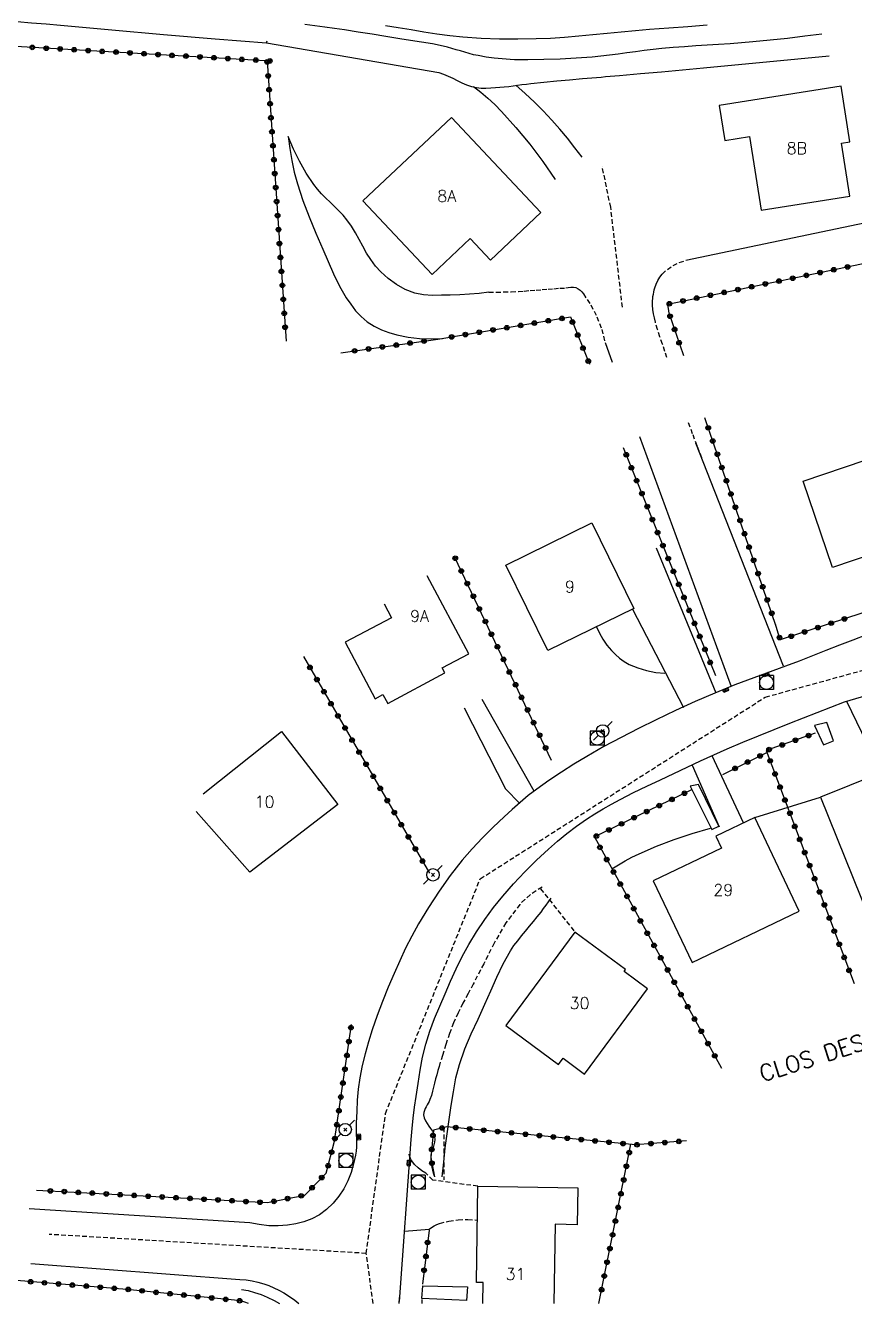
# Model space of a CAD drawing. Header units: millimetres. Extents: x 163000 to 164000, y 152000 to 153000.
# Drawn here: x 163118.4 to 163207.2, y 152000 to 152136.9 of the extents above; entities that cross this region are included whole.
import ezdxf
from ezdxf.enums import TextEntityAlignment as Align

# ---------------------------------------------------------------- set-up
doc = ezdxf.new("R2010")
doc.units = ezdxf.units.MM
doc.linetypes.add('DASHED', pattern=[0.75, 0.5, -0.25])
doc.layers.get('0').update_dxf_attribs({"linetype": 'CONTINUOUS'})
for name, color, linetype in [('W0001', 6, 'DASHED'), ('W0008', 7, 'CONTINUOUS'), ('W0014', 7, 'CONTINUOUS'), ('W0017', 7, 'CONTINUOUS'), ('W0071', 7, 'CONTINUOUS'), ('W0101', 7, 'CONTINUOUS'), ('W0105', 7, 'CONTINUOUS'), ('W0112', 1, 'DASHED'), ('W0211', 2, 'CONTINUOUS'), ('W0214', 2, 'CONTINUOUS'), ('W0322', 7, 'CONTINUOUS'), ('W0323', 7, 'CONTINUOUS'), ('W0401', 7, 'CONTINUOUS'), ('W0420', 7, 'CONTINUOUS'), ('W0473', 7, 'CONTINUOUS'), ('W0989', 7, 'CONTINUOUS'), ('W0991', 7, 'CONTINUOUS')]:
    doc.layers.add(name, color=color, linetype=linetype)
doc.styles.get("Standard").update_dxf_attribs({"font": 'romans.shx', "width": 0.85})

# ---------------------------------------------------------------- blocks, each defined once
blk = doc.blocks.new('T473')
for p, q in [((-0.166667, 0.166667), (0.166667, -0.166667)), ((-0.166667, -0.166667), (0.166667, 0.166667)), ((0.500001, 0.500001), (1.000002, 1.000002)), ((-1.000002, -1.000002), (-0.500001, -0.500001))]:
    blk.add_line(p, q)
blk.add_ellipse((0, 0), major_axis=(0.471405, 0.471405), ratio=1, start_param=5.4977871438, end_param=11.780972451)
blk = doc.blocks.new('T401')
for p, q in [((-0.3, 0.3), (0, 0.3)), ((-0.3, -0.25), (-0.3, 0.3)), ((-0.3, 0.15), (0, 0.15)), ((-0.3, 0), (0, 0)), ((0, 0.3), (0, -0.25)), ((-0.3, -0.15), (0, -0.15)), ((-0.3, -0.25), (-0.3, -0.3)), ((-0.3, -0.3), (0, -0.3)), ((0, -0.3), (0, -0.25))]:
    blk.add_line(p, q)
blk = doc.blocks.new('T420')
for p, q in [((0.75, 0.75), (-0.75, 0.75)), ((-0.75, 0.75), (-0.75, -0.75)), ((0.75, 0.75), (0.75, -0.75)), ((0.75, -0.75), (-0.75, -0.75))]:
    blk.add_line(p, q)
blk.add_ellipse((0, 0), major_axis=(-0.53, 0.53), ratio=1, start_param=3.926991, end_param=10.210176)
blk = doc.blocks.new('t323o')
at = {"color": 0, "linetype": 'Continuous'}
for radius in [0.25, 0.15]:
    blk.add_circle((0, 0), radius, dxfattribs=at)
blk = doc.blocks.new('t322o')
at = {"color": 0, "linetype": 'Continuous'}
for radius in [0.25, 0.15]:
    blk.add_circle((0, 0), radius, dxfattribs=at)

msp = doc.modelspace()

# ---------------------------------------------------------------- linework, layer by layer
at = {"layer": 'W0001'}
for points in [[(163155.66, 152000), (163154.91, 152005.36), (163156.98, 152020.36), (163167.13, 152045.5), (163197.68, 152064.97), (163257.66, 152081.45), (163269.49, 152079.39), (163271.09, 152000)], [(163154.91, 152005.36), (163120.92, 152007.4)]]:
    msp.add_lwpolyline(points, dxfattribs=at)
at = {"layer": 'W0008'}
for points in [[(163112.4, 152139.05), (163113.25, 152138.61), (163114.14, 152138.23), (163115.04, 152137.91), (163115.97, 152137.65), (163117.5, 152137.36), (163119.05, 152137.2), (163120.6, 152137.1), (163122.15, 152136.97), (163127.66, 152136.45), (163133.18, 152135.95), (163138.71, 152135.49), (163144.23, 152135.06)], [(163206.16, 152064.45), (163246.33, 152076.25)], [(163208.51, 152071.64), (163207.07, 152071.08), (163205.62, 152070.52), (163204.18, 152069.95), (163202.74, 152069.38), (163201.3, 152068.82), (163199.85, 152068.27), (163199.17, 152068.02), (163198.49, 152067.78), (163197.8, 152067.54), (163197.12, 152067.29), (163196.44, 152067.05), (163195.76, 152066.8), (163195.08, 152066.55), (163194.4, 152066.28), (163192.27, 152065.4), (163190.16, 152064.48), (163188.06, 152063.53), (163185.98, 152062.54), (163184.09, 152061.61), (163182.22, 152060.65), (163180.37, 152059.66), (163178.54, 152058.61), (163177.17, 152057.79), (163175.82, 152056.93), (163174.48, 152056.04), (163173.18, 152055.11), (163172.28, 152054.41), (163171.4, 152053.68), (163170.54, 152052.92), (163169.7, 152052.15), (163168.53, 152051.04), (163167.37, 152049.9), (163166.26, 152048.72), (163165.2, 152047.49), (163163.92, 152045.86), (163162.72, 152044.17), (163161.59, 152042.43), (163160.51, 152040.66), (163159.79, 152039.37), (163159.13, 152038.05), (163158.5, 152036.72), (163157.9, 152035.37), (163157.25, 152033.88), (163156.64, 152032.37), (163156.07, 152030.84), (163155.54, 152029.3), (163155.14, 152028.04), (163154.78, 152026.76), (163154.46, 152025.48), (163154.21, 152024.17), (163154.05, 152022.97), (163153.95, 152021.77), (163153.89, 152020.56), (163153.84, 152019.36), (163153.83, 152018.93), (163153.83, 152018.5), (163153.84, 152018.06), (163153.86, 152017.63), (163153.86, 152017.2), (163153.85, 152016.77), (163153.82, 152016.33), (163153.76, 152015.9), (163153.56, 152014.97), (163153.3, 152014.04), (163152.95, 152013.15), (163152.5, 152012.29), (163151.97, 152011.49), (163151.36, 152010.74), (163150.67, 152010.07), (163149.89, 152009.49), (163149.09, 152009.06), (163148.24, 152008.75), (163147.37, 152008.53), (163146.49, 152008.39), (163145.47, 152008.31), (163144.46, 152008.33), (163143.45, 152008.45), (163142.45, 152008.65)], [(163159.73, 152017.58), (163159.83, 152018.73), (163159.95, 152019.87), (163160.09, 152021.02), (163160.25, 152022.16), (163160.46, 152023.57), (163160.69, 152024.99), (163160.95, 152026.39), (163161.3, 152027.78), (163161.73, 152029.16), (163162.24, 152030.52), (163162.8, 152031.85), (163163.37, 152033.18), (163163.95, 152034.52), (163164.55, 152035.86), (163165.2, 152037.18), (163165.9, 152038.46), (163166.73, 152039.81), (163167.62, 152041.13), (163168.56, 152042.41), (163169.54, 152043.64), (163170.69, 152044.97), (163171.9, 152046.25), (163173.15, 152047.48), (163174.44, 152048.67), (163175.42, 152049.52), (163176.42, 152050.35), (163177.46, 152051.14), (163178.52, 152051.89), (163179.4, 152052.46), (163180.3, 152053), (163181.21, 152053.51), (163182.13, 152054.01), (163183.55, 152054.74), (163184.99, 152055.43), (163186.44, 152056.11), (163187.89, 152056.78), (163189.31, 152057.46), (163190.73, 152058.13), (163192.16, 152058.79), (163193.59, 152059.43), (163195.26, 152060.14), (163196.95, 152060.83), (163198.63, 152061.5), (163200.32, 152062.17), (163201.78, 152062.75), (163203.23, 152063.32), (163204.69, 152063.89), (163206.16, 152064.45)], [(163158.46, 152000.22), (163159.73, 152017.58)], [(163142.45, 152008.65), (163118.77, 152010.15)], [(163118.95, 152004.28), (163141.38, 152002.58)], [(163141.38, 152002.58), (163142.03, 152002.52), (163142.67, 152002.42), (163143.3, 152002.29), (163143.92, 152002.11), (163144.48, 152001.92), (163145.02, 152001.69), (163145.55, 152001.43), (163146.07, 152001.14), (163146.67, 152000.76), (163147.26, 152000.35), (163147.7, 152000)], [(163158.44, 152000), (163158.47, 152000.62)]]:
    msp.add_lwpolyline(points, dxfattribs=at)
at = {"layer": 'W0014'}
msp.add_lwpolyline([(163141.54, 152001.51), (163142.25, 152001.37), (163142.95, 152001.18), (163143.64, 152000.95), (163144.31, 152000.67), (163145.03, 152000.33), (163145.63, 152000)], dxfattribs=at)
at = {"layer": 'W0017'}
for points in [[(163166.4, 152130.4), (163167.19, 152129.78), (163167.95, 152129.13), (163168.68, 152128.45), (163169.39, 152127.73), (163170.95, 152126), (163172.43, 152124.21), (163173.84, 152122.35), (163175.17, 152120.43)], [(163178.05, 152122.81), (163177.28, 152123.84), (163176.48, 152124.85), (163175.66, 152125.83), (163174.8, 152126.79), (163173.88, 152127.77), (163172.93, 152128.72), (163171.96, 152129.64), (163170.96, 152130.53)], [(163180.51, 152102.97), (163181.28, 152100.85)], [(163184.21, 152092.88), (163194.01, 152066.11)], [(163199.64, 152068.3), (163190.24, 152092.17)], [(163192.42, 152065.4), (163186.03, 152080.94)], [(163183.45, 152074.4), (163188.91, 152063.84)], [(163172.92, 152054.88), (163167.32, 152064.71)], [(163206.38, 152064.52), (163209.06, 152059.01)], [(163165.41, 152063.82), (163169.83, 152055.13), (163171.38, 152053.58)], [(163189.85, 152057.69), (163192.73, 152051.08)], [(163195.35, 152051.49), (163191.98, 152058.68)], [(163161.3, 152013.97), (163160.86, 152014.22), (163160.46, 152014.52), (163160.09, 152014.88), (163159.78, 152015.28), (163159.68, 152015.44), (163159.61, 152015.62), (163159.56, 152015.8), (163159.52, 152015.98)], [(163159.01, 152007.74), (163161.66, 152007.95)]]:
    msp.add_lwpolyline(points, dxfattribs=at)
at = {"layer": 'W0071'}
for points in [[(163203.75, 152136), (163201.9, 152135.77), (163200.05, 152135.55), (163198.2, 152135.35), (163196.34, 152135.17), (163195.12, 152135.06), (163193.9, 152134.97), (163192.68, 152134.89), (163191.46, 152134.82), (163190.24, 152134.74), (163189.02, 152134.66), (163187.8, 152134.57), (163186.58, 152134.46), (163185.65, 152134.36), (163184.71, 152134.24), (163183.78, 152134.12), (163182.85, 152133.99), (163181.92, 152133.86), (163180.99, 152133.74), (163180.06, 152133.63), (163179.12, 152133.54), (163177.4, 152133.42), (163175.68, 152133.34), (163173.96, 152133.29), (163172.24, 152133.25), (163171.76, 152133.25), (163171.28, 152133.25), (163170.8, 152133.26), (163170.33, 152133.28), (163169.47, 152133.35), (163168.61, 152133.44), (163167.75, 152133.55), (163166.9, 152133.7), (163166.42, 152133.8), (163165.95, 152133.92), (163165.49, 152134.06), (163165.02, 152134.2), (163164.56, 152134.34), (163164.1, 152134.48), (163163.63, 152134.61), (163163.16, 152134.72), (163162, 152134.95), (163160.83, 152135.14), (163159.66, 152135.32), (163158.5, 152135.51), (163157.02, 152135.75), (163155.54, 152135.99), (163154.06, 152136.22), (163152.58, 152136.45), (163151.52, 152136.61), (163150.47, 152136.76), (163149.41, 152136.91), (163148.34, 152137.05)], [(163144.23, 152135.06), (163144.31, 152135.3)], [(163144.23, 152135.06), (163162.69, 152131.89), (163163.2, 152131.71), (163163.7, 152131.5), (163164.19, 152131.27), (163164.67, 152131.03), (163165.16, 152130.8), (163165.67, 152130.58), (163166.18, 152130.4), (163166.72, 152130.27), (163167.23, 152130.21), (163167.74, 152130.21), (163168.25, 152130.24), (163168.76, 152130.27), (163169.23, 152130.31), (163169.71, 152130.35), (163170.18, 152130.41), (163170.66, 152130.47), (163171.13, 152130.54), (163171.6, 152130.6), (163172.08, 152130.66), (163172.55, 152130.72), (163173.94, 152130.86), (163175.32, 152130.99), (163176.71, 152131.11), (163178.1, 152131.24), (163178.59, 152131.28), (163179.09, 152131.33), (163179.58, 152131.37), (163180.08, 152131.41), (163180.57, 152131.45), (163181.06, 152131.49), (163181.56, 152131.54), (163182.05, 152131.58), (163184.3, 152131.78), (163186.55, 152131.98), (163188.8, 152132.18), (163191.05, 152132.39), (163194.42, 152132.71), (163197.79, 152133.02), (163201.16, 152133.35), (163204.53, 152133.67)]]:
    msp.add_lwpolyline(points, dxfattribs=at)
at = {"layer": 'W0101'}
for points in [[(163206.75, 152118.63), (163205.86, 152124.33), (163206.75, 152124.47), (163205.81, 152130.42), (163192.75, 152128.37), (163193.34, 152124.61), (163195.98, 152125.02), (163197.22, 152117.13), (163206.75, 152118.63)], [(163173.63, 152116.88), (163168.22, 152111.8), (163166.06, 152114.11), (163161.96, 152110.26), (163154.56, 152118.13), (163164.06, 152127.06), (163173.63, 152116.88)], [(163213.75, 152081.85), (163204.87, 152078.85), (163201.74, 152088.09), (163210.61, 152091.1), (163213.75, 152081.85)], [(163183.6, 152074.47), (163174.38, 152069.95), (163169.88, 152079.12), (163179.09, 152083.64), (163183.6, 152074.47)], [(163215.4, 152051.81), (163212.9, 152058.01), (163203.58, 152054.24), (163208.8, 152041.33), (163217.09, 152044.68), (163214.37, 152051.4), (163215.4, 152051.81)], [(163196.54, 152052.06), (163192.37, 152050.07), (163192.99, 152048.77), (163185.66, 152045.28), (163189.83, 152036.54), (163201.32, 152042.02), (163196.54, 152052.06)], [(163176, 152026.27), (163178.3, 152024.57), (163185.06, 152033.72), (163182.55, 152035.57), (163182.7, 152035.78), (163177.26, 152039.79), (163169.86, 152029.78), (163175.51, 152025.61), (163176, 152026.27)]]:
    msp.add_lwpolyline(points, close=True, dxfattribs=at)
for points in [[(163156.82, 152074.96), (163157.61, 152073.48), (163152.65, 152070.85), (163155.87, 152064.8), (163156.7, 152065.24), (163157.21, 152064.3), (163163.34, 152067.56), (163163.05, 152068.1), (163165.89, 152069.61), (163161.44, 152077.98)], [(163137.44, 152054.6), (163145.84, 152061.29), (163151.87, 152053.45), (163142.43, 152046.22), (163136.67, 152052.7)], [(163167.4, 152000), (163167.43, 152002.24), (163166.73, 152002.25), (163166.88, 152012.56), (163177.57, 152012.4), (163177.51, 152008.44)], [(163177.51, 152008.44), (163175.15, 152008.48), (163175.02, 152000)]]:
    msp.add_lwpolyline(points, dxfattribs=at)
at = {"layer": 'W0105'}
msp.add_lwpolyline([(163204.98, 152060.29), (163204.27, 152062.23), (163202.96, 152061.91), (163203.9, 152059.84)], close=True, dxfattribs=at)
for points in [[(163192.73, 152051.08), (163190.51, 152055.6), (163189.64, 152055.42), (163191.94, 152050.79), (163192.69, 152051.15)], [(163165.69, 152000.31), (163160.88, 152000.54), (163160.98, 152001.9), (163165.75, 152001.77), (163165.64, 152000.31)]]:
    msp.add_lwpolyline(points, dxfattribs=at)
at = {"layer": 'W0112'}
for points in [[(163182.37, 152106.74), (163181.11, 152117.45), (163180.19, 152121.87)], [(163187.13, 152101.36), (163186.92, 152102.01), (163186.66, 152102.79), (163186.38, 152103.57), (163186.12, 152104.35), (163185.9, 152105.15), (163185.79, 152105.6), (163185.69, 152106.05), (163185.62, 152106.51), (163185.59, 152106.98), (163185.59, 152107.21), (163185.6, 152107.44), (163185.61, 152107.67), (163185.64, 152107.91), (163185.68, 152108.13), (163185.72, 152108.36), (163185.78, 152108.59), (163185.85, 152108.81), (163185.99, 152109.21), (163186.15, 152109.6), (163186.36, 152109.97), (163186.63, 152110.3), (163187.18, 152110.8), (163187.8, 152111.2), (163188.46, 152111.52), (163189.17, 152111.74)], [(163168.05, 152108.34), (163168.84, 152108.35), (163169.63, 152108.38), (163170.43, 152108.41), (163171.22, 152108.44), (163171.85, 152108.48), (163172.49, 152108.53), (163173.12, 152108.58), (163173.76, 152108.63), (163174.39, 152108.68), (163175.02, 152108.73), (163175.66, 152108.78), (163176.29, 152108.81), (163176.56, 152108.84), (163176.83, 152108.88), (163177.12, 152108.89), (163177.39, 152108.84), (163177.63, 152108.72), (163177.84, 152108.57), (163178.02, 152108.38), (163178.18, 152108.18), (163178.98, 152106.99), (163179.64, 152105.71), (163180.15, 152104.37), (163180.51, 152102.97)], [(163190.87, 152090.62), (163190.37, 152091.9), (163189.89, 152093.18), (163189.44, 152094.4)], [(163173.78, 152044.59), (163173.12, 152044.22), (163172.49, 152043.79), (163171.91, 152043.3), (163171.37, 152042.75), (163169.87, 152040.77), (163168.62, 152038.61), (163167.5, 152036.4), (163166.38, 152034.22), (163165.82, 152033.2), (163165.28, 152032.17), (163164.76, 152031.13), (163164.28, 152030.06), (163163.84, 152028.92), (163163.44, 152027.75), (163163.07, 152026.58), (163162.71, 152025.4), (163162.58, 152024.96), (163162.46, 152024.51), (163162.35, 152024.07), (163162.24, 152023.62), (163162.13, 152023.17), (163162.01, 152022.73), (163161.89, 152022.28), (163161.74, 152021.84), (163161.66, 152021.64), (163161.56, 152021.45), (163161.44, 152021.27), (163161.33, 152021.08), (163161.23, 152020.88), (163161.14, 152020.67), (163161.08, 152020.45), (163161.06, 152020.22), (163161.12, 152019.88), (163161.25, 152019.56), (163161.43, 152019.27), (163161.62, 152019), (163161.81, 152018.74), (163162, 152018.47), (163162.15, 152018.17), (163162.24, 152017.84), (163162.25, 152017.55), (163162.22, 152017.27), (163162.15, 152016.99), (163162.07, 152016.72), (163161.98, 152016.46), (163161.9, 152016.2), (163161.84, 152015.92), (163161.82, 152015.64), (163161.85, 152015.11), (163161.93, 152014.59), (163162.06, 152014.07), (163162.24, 152013.57)], [(163173.59, 152044.44), (163177.31, 152039.76)], [(163163.24, 152018.85), (163163.23, 152013.23)], [(163166.88, 152012.56), (163162.03, 152013.21), (163161.3, 152013.97)], [(163161.66, 152007.95), (163161.91, 152008.15), (163162.18, 152008.32), (163162.46, 152008.46), (163162.76, 152008.58), (163163.76, 152008.83), (163164.78, 152008.97), (163165.8, 152009), (163166.83, 152008.93)]]:
    msp.add_lwpolyline(points, dxfattribs=at)
at = {"layer": 'W0211'}
for points in [[(163156.97, 152136.94), (163158.35, 152136.72), (163159.73, 152136.49), (163161.1, 152136.26), (163162.48, 152136.04), (163163.86, 152135.85), (163165.25, 152135.72), (163167.22, 152135.58), (163169.19, 152135.51), (163171.16, 152135.5), (163173.13, 152135.53), (163174.65, 152135.59), (163176.17, 152135.69), (163177.69, 152135.81), (163179.21, 152135.95), (163180.72, 152136.1), (163182.24, 152136.25), (163183.75, 152136.39), (163185.27, 152136.53), (163187.33, 152136.69), (163189.39, 152136.84), (163191.45, 152136.99)], [(163146.56, 152125.04), (163146.72, 152123.75), (163146.93, 152122.48), (163147.2, 152121.21), (163147.53, 152119.96), (163148.11, 152118.17), (163148.78, 152116.42), (163149.51, 152114.69), (163150.25, 152112.97), (163150.82, 152111.65), (163151.4, 152110.32), (163152.03, 152109.01), (163152.77, 152107.76), (163153.25, 152107.06), (163153.77, 152106.37), (163154.36, 152105.74), (163155.02, 152105.17), (163155.75, 152104.7), (163156.54, 152104.32), (163157.35, 152104.02), (163158.18, 152103.79), (163159.39, 152103.54), (163160.62, 152103.39), (163161.86, 152103.34), (163163.09, 152103.4)], [(163179.6, 152072.51), (163179.91, 152071.83), (163180.28, 152071.17), (163180.71, 152070.55), (163181.19, 152069.97), (163181.61, 152069.54), (163182.07, 152069.14), (163182.57, 152068.78), (163183.1, 152068.48), (163184.01, 152068.1), (163184.96, 152067.81), (163185.93, 152067.62), (163186.92, 152067.54)], [(163196.54, 152052.06), (163203.58, 152054.24)], [(163181.24, 152046.56), (163181.94, 152047), (163182.66, 152047.42), (163183.39, 152047.81), (163184.15, 152048.17), (163186.01, 152048.98), (163187.91, 152049.7), (163189.84, 152050.35), (163191.79, 152050.92)], [(163163.05, 152013.57), (163163.21, 152015.12), (163163.38, 152016.66), (163163.59, 152018.19), (163163.81, 152019.72), (163164.03, 152021.2), (163164.26, 152022.68), (163164.53, 152024.16), (163164.91, 152025.61), (163165.48, 152027.27), (163166.17, 152028.88), (163166.9, 152030.47), (163167.63, 152032.05), (163168.27, 152033.5), (163168.91, 152034.96), (163169.6, 152036.4), (163170.38, 152037.78), (163170.74, 152038.34), (163171.14, 152038.87), (163171.55, 152039.39), (163171.97, 152039.9), (163172.4, 152040.41), (163172.82, 152040.91), (163173.24, 152041.42), (163173.65, 152041.94), (163173.92, 152042.31), (163174.19, 152042.67), (163174.46, 152043.04), (163174.72, 152043.41)]]:
    msp.add_lwpolyline(points, dxfattribs=at)
at = {"layer": 'W0214'}
for points in [[(163210.96, 152139.13), (163211.49, 152134.41), (163213.98, 152121.14), (163210.66, 152116.24), (163189.17, 152111.74)], [(163168.05, 152108.34), (163167.01, 152108.22), (163165.97, 152108.13), (163164.93, 152108.08), (163163.89, 152108.05), (163162.96, 152108.03), (163162.01, 152108.01), (163161.06, 152108.06), (163160.12, 152108.26), (163159.1, 152108.66), (163158.15, 152109.19), (163157.27, 152109.82), (163156.46, 152110.54), (163155.89, 152111.16), (163155.39, 152111.84), (163154.95, 152112.55), (163154.55, 152113.28), (163154.16, 152114.01), (163153.76, 152114.73), (163153.33, 152115.44), (163152.84, 152116.11), (163152.43, 152116.61), (163151.98, 152117.09), (163151.52, 152117.54), (163151.05, 152117.99), (163150.58, 152118.44), (163150.12, 152118.9), (163149.69, 152119.39), (163149.29, 152119.91), (163148.48, 152121.12), (163147.75, 152122.38), (163147.11, 152123.69), (163146.56, 152125.04)]]:
    msp.add_lwpolyline(points, dxfattribs=at)
at = {"layer": 'W0322'}
for points in [[(163188.93, 152101.52), (163187.36, 152106.09), (163187.23, 152107.08), (163212.28, 152112.27)], [(163162.58, 152103.32), (163176.79, 152105.7), (163178.84, 152100.64)], [(163198.85, 152072.54), (163191.2, 152094.89)], [(163182.45, 152091.73), (163192.34, 152067.3)]]:
    msp.add_lwpolyline(points, dxfattribs=at)
at = {"layer": 'W0323'}
for points in [[(163144.71, 152133.12), (163110.45, 152135.09), (163108.85, 152132.18)], [(163144.29, 152133.15), (163146.32, 152103.1)], [(163152.19, 152101.86), (163162.58, 152103.32)], [(163174.78, 152058.17), (163164.41, 152079.93)], [(163209.66, 152074.5), (163199.27, 152071.1), (163198.77, 152072.78)], [(163148.19, 152069.31), (163161.69, 152046.1)], [(163203.02, 152061.1), (163197.78, 152059.24), (163207.19, 152034.28)], [(163197.86, 152059.05), (163193.1, 152056.65)], [(163189.77, 152055.03), (163179.36, 152049.98), (163192.98, 152025.22)], [(163119.56, 152012.14), (163131.67, 152011.48), (163144.34, 152010.8), (163148.34, 152011.61), (163150.62, 152013.97), (163151.51, 152017.4), (163153.32, 152029.88)], [(163189.23, 152017.42), (163183.78, 152017), (163163.55, 152018.94), (163162.11, 152018.55), (163161.85, 152015.62), (163162.21, 152013.55)], [(163179.83, 152000), (163183.28, 152017.05)], [(163161.64, 152007.84), (163160.93, 152002.06)], [(163142.31, 152000), (163141.49, 152000.28), (163129.26, 152001.51), (163117.44, 152002.45)], [(163160.88, 152000.41), (163160.86, 152000)]]:
    msp.add_lwpolyline(points, dxfattribs=at)

# ---------------------------------------------------------------- block references
at = {"layer": 'W0322'}
for p, rotation in [((163205.02, 152110.76), 11.68936970411852), ((163206.49, 152111.07), 11.68936970411852), ((163197.68, 152109.24), 11.68936970411852), ((163199.15, 152109.55), 11.68936970411852), ((163200.62, 152109.85), 11.68936970411852), ((163202.08, 152110.16), 11.68936970411852), ((163203.55, 152110.46), 11.68936970411852), ((163191.8, 152108.03), 11.68936970411852), ((163193.27, 152108.33), 11.68936970411852), ((163194.74, 152108.64), 11.68936970411852), ((163196.21, 152108.94), 11.68936970411852), ((163187.4, 152107.12), 11.68936970411852), ((163188.86, 152107.42), 11.68936970411852), ((163190.33, 152107.73), 11.68936970411852), ((163174.42, 152105.3), 9.513648071003924), ((163175.89, 152105.55), 9.513648071003924), ((163177.01, 152105.15), 292.0434173140765), ((163187.47, 152105.78), 108.9029313324941), ((163165.54, 152103.81), 9.513648071003924), ((163167.02, 152104.06), 9.513648071003924), ((163168.5, 152104.31), 9.513648071003924), ((163169.98, 152104.55), 9.513648071003924), ((163171.46, 152104.8), 9.513648071003924), ((163172.94, 152105.05), 9.513648071003924), ((163177.58, 152103.76), 292.0434173140765), ((163187.96, 152104.36), 108.9029313324941), ((163164.06, 152103.56), 9.513648071003924), ((163178.14, 152102.37), 292.0434173140765), ((163188.44, 152102.94), 108.9029313324941), ((163178.7, 152100.98), 292.0434173140765), ((163191.56, 152093.82), 108.9029313324941), ((163192.05, 152092.41), 108.9029313324941), ((163182.77, 152090.94), 292.0434173140765), ((163192.54, 152090.99), 108.9029313324941), ((163183.33, 152089.55), 292.0434173140765), ((163193.02, 152089.57), 108.9029313324941), ((163183.89, 152088.16), 292.0434173140765), ((163193.51, 152088.15), 108.9029313324941), ((163184.46, 152086.77), 292.0434173140765), ((163193.99, 152086.73), 108.9029313324941), ((163185.02, 152085.38), 292.0434173140765), ((163194.48, 152085.31), 108.9029313324941), ((163185.58, 152083.99), 292.0434173140765), ((163194.97, 152083.89), 108.9029313324941), ((163186.14, 152082.6), 292.0434173140765), ((163195.45, 152082.47), 108.9029313324941), ((163186.71, 152081.21), 292.0434173140765), ((163195.94, 152081.05), 108.9029313324941), ((163187.27, 152079.82), 292.0434173140765), ((163196.42, 152079.63), 108.9029313324941), ((163187.83, 152078.43), 292.0434173140765), ((163196.91, 152078.21), 108.9029313324941), ((163188.4, 152077.04), 292.0434173140765), ((163197.4, 152076.8), 108.9029313324941), ((163188.96, 152075.65), 292.0434173140765), ((163197.88, 152075.38), 108.9029313324941), ((163189.52, 152074.26), 292.0434173140765), ((163198.37, 152073.96), 108.9029313324941), ((163190.09, 152072.86), 292.0434173140765), ((163190.65, 152071.47), 292.0434173140765), ((163191.21, 152070.08), 292.0434173140765), ((163191.77, 152068.69), 292.0434173140765)]:
    msp.add_blockref('t322o', p, dxfattribs=dict(at, rotation=rotation))
at = {"layer": 'W0323'}
for p, rotation in [((163119.12, 152134.59), 176.7207855362185), ((163120.62, 152134.5), 176.7207855362185), ((163122.11, 152134.42), 176.7207855362185), ((163123.61, 152134.33), 176.7207855362185), ((163125.11, 152134.25), 176.7207855362185), ((163126.61, 152134.16), 176.7207855362185), ((163128.1, 152134.08), 176.7207855362185), ((163129.6, 152133.99), 176.7207855362185), ((163131.1, 152133.9), 176.7207855362185), ((163132.6, 152133.82), 176.7207855362185), ((163134.09, 152133.73), 176.7207855362185), ((163135.59, 152133.65), 176.7207855362185), ((163137.09, 152133.56), 176.7207855362185), ((163138.59, 152133.47), 176.7207855362185), ((163140.08, 152133.39), 176.7207855362185), ((163141.58, 152133.3), 176.7207855362185), ((163143.08, 152133.22), 176.7207855362185), ((163144.3, 152133.03), 273.8629026334844), ((163144.58, 152133.13), 176.7207855362185), ((163144.4, 152131.53), 273.8629026334844), ((163144.5, 152130.04), 273.8629026334844), ((163144.6, 152128.54), 273.8629026334844), ((163144.7, 152127.04), 273.8629026334844), ((163144.81, 152125.55), 273.8629026334844), ((163144.91, 152124.05), 273.8629026334844), ((163145.01, 152122.55), 273.8629026334844), ((163145.11, 152121.06), 273.8629026334844), ((163145.21, 152119.56), 273.8629026334844), ((163145.31, 152118.06), 273.8629026334844), ((163145.41, 152116.57), 273.8629026334844), ((163145.51, 152115.07), 273.8629026334844), ((163145.61, 152113.57), 273.8629026334844), ((163145.72, 152112.08), 273.8629026334844), ((163145.82, 152110.58), 273.8629026334844), ((163145.92, 152109.09), 273.8629026334844), ((163146.02, 152107.59), 273.8629026334844), ((163146.12, 152106.09), 273.8629026334844), ((163146.22, 152104.6), 273.8629026334844), ((163156.64, 152102.49), 7.947716741064465), ((163158.13, 152102.69), 7.947716741064465), ((163159.61, 152102.9), 7.947716741064465), ((163161.1, 152103.11), 7.947716741064465), ((163153.67, 152102.07), 7.947716741064465), ((163155.16, 152102.28), 7.947716741064465), ((163164.45, 152079.84), 115.4727202381941), ((163165.1, 152078.48), 115.4727202381941), ((163165.74, 152077.13), 115.4727202381941), ((163166.39, 152075.77), 115.4727202381941), ((163167.03, 152074.42), 115.4727202381941), ((163167.68, 152073.07), 115.4727202381941), ((163203.31, 152072.42), 198.1313427890092), ((163204.74, 152072.89), 198.1313427890092), ((163206.16, 152073.35), 198.1313427890092), ((163168.33, 152071.71), 115.4727202381941), ((163199.2, 152071.34), 106.6057441078509), ((163200.46, 152071.49), 198.1313427890092), ((163201.89, 152071.95), 198.1313427890092), ((163168.97, 152070.36), 115.4727202381941), ((163148.87, 152068.15), 300.1935825236501), ((163169.62, 152069), 115.4727202381941), ((163149.62, 152066.85), 300.1935825236501), ((163170.26, 152067.65), 115.4727202381941), ((163150.37, 152065.55), 300.1935825236501), ((163170.91, 152066.29), 115.4727202381941), ((163151.13, 152064.26), 300.1935825236501), ((163171.55, 152064.94), 115.4727202381941), ((163151.88, 152062.96), 300.1935825236501), ((163172.2, 152063.59), 115.4727202381941), ((163152.64, 152061.66), 300.1935825236501), ((163172.84, 152062.23), 115.4727202381941), ((163153.39, 152060.37), 300.1935825236501), ((163173.49, 152060.88), 115.4727202381941), ((163200.91, 152060.35), 199.5448569302447), ((163202.32, 152060.85), 199.5448569302447), ((163154.15, 152059.07), 300.1935825236501), ((163174.13, 152059.52), 115.4727202381941), ((163197.12, 152058.67), 206.7015650923859), ((163198.08, 152059.35), 199.5448569302447), ((163199.49, 152059.85), 199.5448569302447), ((163154.9, 152057.77), 300.1935825236501), ((163194.44, 152057.33), 206.7015650923859), ((163195.78, 152058), 206.7015650923859), ((163198.2, 152058.14), 290.650500394977), ((163155.66, 152056.48), 300.1935825236501), ((163198.73, 152056.73), 290.650500394977), ((163156.41, 152055.18), 300.1935825236501), ((163189.02, 152054.66), 205.8698898264767), ((163199.26, 152055.33), 290.650500394977), ((163157.16, 152053.88), 300.1935825236501), ((163186.32, 152053.35), 205.8698898264767), ((163187.67, 152054.01), 205.8698898264767), ((163199.78, 152053.93), 290.650500394977), ((163157.92, 152052.59), 300.1935825236501), ((163183.62, 152052.05), 205.8698898264767), ((163184.97, 152052.7), 205.8698898264767), ((163200.31, 152052.52), 290.650500394977), ((163158.67, 152051.29), 300.1935825236501), ((163180.92, 152050.74), 205.8698898264767), ((163182.27, 152051.39), 205.8698898264767), ((163200.84, 152051.12), 290.650500394977), ((163159.43, 152049.99), 300.1935825236501), ((163179.57, 152050.08), 205.8698898264767), ((163201.37, 152049.72), 290.650500394977), ((163160.18, 152048.7), 300.1935825236501), ((163179.96, 152048.87), 298.8197892508948), ((163180.69, 152047.56), 298.8197892508948), ((163201.9, 152048.31), 290.650500394977), ((163160.94, 152047.4), 300.1935825236501), ((163181.41, 152046.24), 298.8197892508948), ((163202.43, 152046.91), 290.650500394977), ((163182.13, 152044.93), 298.8197892508948), ((163202.96, 152045.5), 290.650500394977), ((163182.86, 152043.62), 298.8197892508948), ((163203.49, 152044.1), 290.650500394977), ((163183.58, 152042.3), 298.8197892508948), ((163204.02, 152042.7), 290.650500394977), ((163184.3, 152040.99), 298.8197892508948), ((163204.55, 152041.29), 290.650500394977), ((163185.03, 152039.67), 298.8197892508948), ((163205.07, 152039.89), 290.650500394977), ((163185.75, 152038.36), 298.8197892508948), ((163205.6, 152038.49), 290.650500394977), ((163186.47, 152037.04), 298.8197892508948), ((163206.13, 152037.08), 290.650500394977), ((163187.2, 152035.73), 298.8197892508948), ((163206.66, 152035.68), 290.650500394977), ((163187.92, 152034.42), 298.8197892508948), ((163188.64, 152033.1), 298.8197892508948), ((163189.36, 152031.79), 298.8197892508948), ((163190.09, 152030.47), 298.8197892508948), ((163153.27, 152029.55), 81.76902119598606), ((163190.81, 152029.16), 298.8197892508948), ((163153.05, 152028.06), 81.76902119598606), ((163191.53, 152027.84), 298.8197892508948), ((163152.84, 152026.58), 81.76902119598606), ((163192.26, 152026.53), 298.8197892508948), ((163152.62, 152025.09), 81.76902119598606), ((163152.41, 152023.61), 81.76902119598606), ((163152.19, 152022.12), 81.76902119598606), ((163151.98, 152020.64), 81.76902119598606), ((163151.76, 152019.15), 81.76902119598606), ((163151.55, 152017.67), 81.76902119598606), ((163162.06, 152018.01), 264.89783578628), ((163163.03, 152018.8), 195.2551186975002), ((163164.51, 152018.85), 174.5316870133921), ((163166, 152018.7), 174.5316870133921), ((163167.5, 152018.56), 174.5316870133921), ((163168.99, 152018.42), 174.5316870133921), ((163170.48, 152018.28), 174.5316870133921), ((163171.98, 152018.13), 174.5316870133921), ((163173.47, 152017.99), 174.5316870133921), ((163174.96, 152017.85), 174.5316870133921), ((163176.46, 152017.7), 174.5316870133921), ((163177.95, 152017.56), 174.5316870133921), ((163151.2, 152016.21), 75.45036734879986), ((163161.93, 152016.51), 264.89783578628), ((163179.44, 152017.42), 174.5316870133921), ((163180.93, 152017.27), 174.5316870133921), ((163182.43, 152017.13), 174.5316870133921), ((163183.1, 152016.17), 78.56219531071154), ((163183.92, 152017.01), 184.3987029025106), ((163185.42, 152017.13), 184.3987029025106), ((163186.91, 152017.24), 184.3987029025106), ((163188.41, 152017.36), 184.3987029025106), ((163150.83, 152014.76), 75.45036734879986), ((163161.95, 152015.02), 280.0493261437594), ((163150.15, 152013.48), 45.97102654325175), ((163182.8, 152014.7), 78.56219531071154), ((163121.06, 152012.06), 356.8610380264647), ((163149.11, 152012.4), 45.97102654325175), ((163182.51, 152013.23), 78.56219531071154), ((163122.55, 152011.98), 356.8610380264647), ((163124.05, 152011.9), 356.8610380264647), ((163125.55, 152011.82), 356.8610380264647), ((163127.05, 152011.73), 356.8610380264647), ((163128.54, 152011.65), 356.8610380264647), ((163130.04, 152011.57), 356.8610380264647), ((163131.54, 152011.49), 356.8610380264647), ((163133.04, 152011.41), 356.9250847464892), ((163134.53, 152011.33), 356.9250847464892), ((163136.03, 152011.25), 356.9250847464892), ((163137.53, 152011.17), 356.9250847464892), ((163139.03, 152011.09), 356.9250847464892), ((163140.53, 152011), 356.9250847464892), ((163142.02, 152010.92), 356.9250847464892), ((163143.52, 152010.84), 356.9250847464892), ((163145.01, 152010.94), 11.45388755359093), ((163146.48, 152011.23), 11.45388755359093), ((163147.95, 152011.53), 11.45388755359093), ((163182.21, 152011.76), 78.56219531071154), ((163181.91, 152010.29), 78.56219531071154), ((163181.61, 152008.82), 78.56219531071154), ((163181.32, 152007.35), 78.56219531071154), ((163161.48, 152006.53), 263.0345778009874), ((163181.02, 152005.88), 78.56219531071154), ((163161.3, 152005.04), 263.0345778009874), ((163180.72, 152004.41), 78.56219531071154), ((163161.11, 152003.55), 263.0345778009874), ((163180.42, 152002.94), 78.56219531071154), ((163118.94, 152002.33), 175.4473163234017), ((163120.43, 152002.21), 175.4473163234017), ((163121.93, 152002.09), 175.4473163234017), ((163123.42, 152001.97), 175.4473163234017), ((163124.92, 152001.86), 175.4473163234017), ((163126.41, 152001.74), 175.4473163234017), ((163127.91, 152001.62), 175.4473163234017), ((163129.4, 152001.5), 174.252965794132), ((163130.89, 152001.35), 174.252965794132), ((163132.39, 152001.19), 174.252965794132), ((163180.13, 152001.47), 78.56219531071154), ((163133.88, 152001.04), 174.252965794132), ((163135.37, 152000.89), 174.252965794132), ((163136.86, 152000.74), 174.252965794132), ((163138.36, 152000.59), 174.252965794132), ((163139.85, 152000.44), 174.252965794132), ((163141.34, 152000.29), 174.252965794132)]:
    msp.add_blockref('t323o', p, dxfattribs=dict(at, rotation=rotation))
at = {"layer": 'W0401'}
for p, rotation in [((163197.73, 152067.51), 109.3362921777715), ((163193.38, 152065.86), 112.4524976850754), ((163154, 152017.81), 181.945970526792), ((163159.62, 152015.04), 355.8110483968239)]:
    msp.add_blockref('T401', p, dxfattribs=dict(at, rotation=rotation))
at = {"layer": 'W0420'}
for p in [(163197.81, 152066.54), (163179.67, 152060.58), (163152.74, 152015.3), (163160.49, 152013)]:
    msp.add_blockref('T420', p, dxfattribs=at)
at = {"layer": 'W0473'}
for p in [(163180.25, 152061.34), (163162.06, 152045.92), (163152.66, 152018.63)]:
    msp.add_blockref('T473', p, dxfattribs=at)

# ---------------------------------------------------------------- texts
at = {"layer": 'W0989'}
msp.add_text('CLOS DES COLOMBES', height=1.75, rotation=17.5716, dxfattribs=at).set_placement((163197.37, 152023.72))
at = {"layer": 'W0991'}
for s, p in [('8B', (163201.06, 152123.78)), ('8A', (163163.54, 152118.66)), ('9', (163176.74, 152076.8)), ('9A', (163160.62, 152073.66)), ('10', (163144.01, 152053.75)), ('29', (163193.18, 152044.3)), ('30', (163177.78, 152032.18)), ('31', (163170.91, 152003.14))]:
    msp.add_text(s, height=1.25, dxfattribs=at).set_placement(p, align=Align.MIDDLE_CENTER)

doc.saveas('drawing.dxf')
